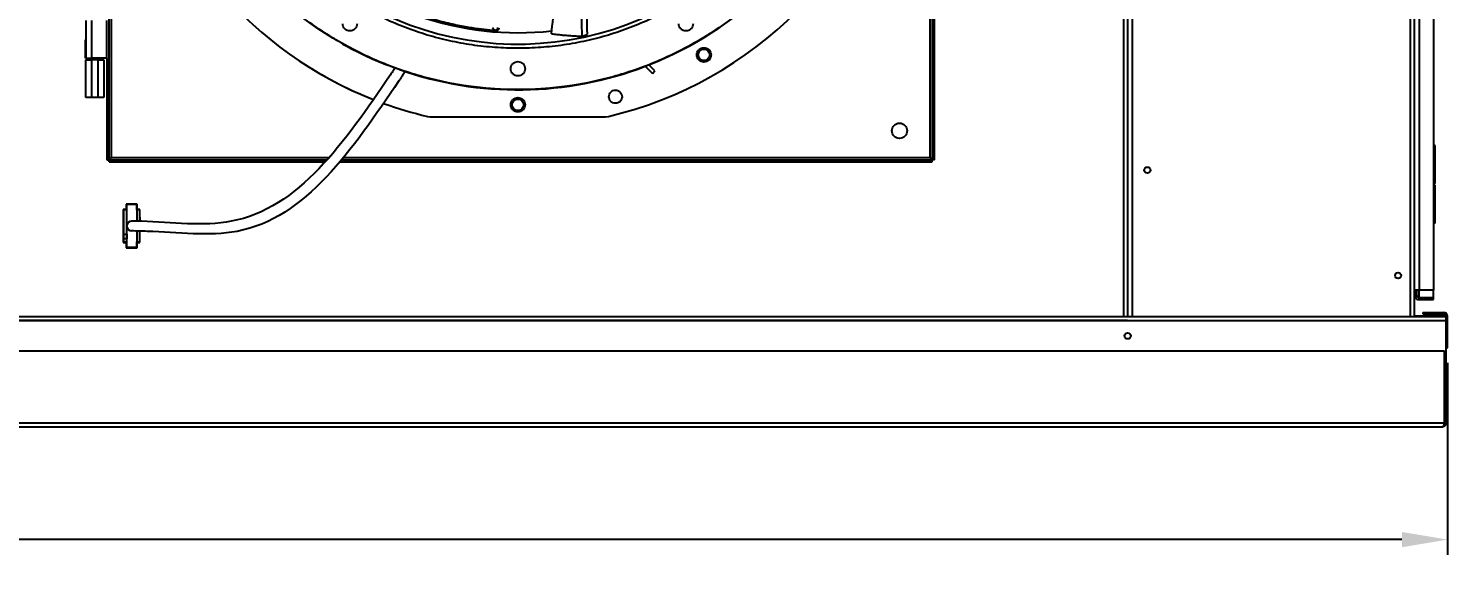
# Model space of a CAD drawing. Header units: inches. Extents: x 1229 to 1453, y -1023 to -720.
# Drawn here: x 1323.12 to 1369.67, y -953.05 to -934.96 of the extents above; entities that cross this region are included whole.
import ezdxf

# ---------------------------------------------------------------- set-up
doc = ezdxf.new("R2010")
doc.units = ezdxf.units.IN
doc.header["$MEASUREMENT"] = 0
doc.header["$PDSIZE"] = -1
doc.dimstyles.new('RAE Solutions', dxfattribs={"dimtxt": 2, "dimasz": 1.5, "dimexe": 0.5, "dimexo": 0.5, "dimgap": 0.5, "dimtad": 0, "dimtih": 1, "dimtoh": 1, "dimdec": 3, "dimrnd": 0.125, "dimzin": 1, "dimdsep": 46, "dimlunit": 5, "dimtxsty": 'Standard', "dimcen": 0.09, "dimadec": 0, "dimazin": 0, "dimtfac": 1, "dimtdec": 3, "dimtofl": 0, "dimtmove": 0, "dimatfit": 3, "dimfxl": 1, "dimtolj": 1, "dimtzin": 1, "dimarcsym": 0})

# ---------------------------------------------------------------- blocks, each defined once
blk = doc.blocks.new('*D263')
at = {"color": 0, "lineweight": -2, "transparency": 16777216}
for p, q in [((1369.669, -945.937), (1369.669, -952.235)), ((1228.678, -946.065), (1228.678, -952.235)), ((1230.178, -951.735), (1296.674, -951.735)), ((1368.169, -951.735), (1301.674, -951.735))]:
    blk.add_line(p, q, dxfattribs=at)
at = {"color": 0, "transparency": 16777216}
for points in [[(1230.178, -951.485), (1230.178, -951.985), (1228.678, -951.735)], [(1368.169, -951.485), (1368.169, -951.985), (1369.669, -951.735)]]:
    blk.add_solid(points, dxfattribs=at)
at = {"layer": 'Defpoints', "color": 0, "transparency": 16777216}
for p in [(1369.669, -945.437), (1228.678, -945.565), (1369.669, -951.735)]:
    blk.add_point(p, dxfattribs=at)
at = {"color": 0, "transparency": 16777216, "insert": (1299.174, -951.735), "char_height": 2, "attachment_point": 5}
blk.add_mtext('\\A1;141', dxfattribs=at)

msp = doc.modelspace()

# ---------------------------------------------------------------- linework, layer by layer
at = {"color": 18, "linetype": 'Continuous', "lineweight": 25, "true_color": 0x000000}
for p, q in [((1368.4369, -907.0196), (1368.4369, -944.4265)), ((1368.5699, -907.0196), (1368.5699, -944.4265)), ((1368.5859, -943.5456), (1368.5859, -907.2956)), ((1368.7319, -907.2956), (1368.7319, -943.5456)), ((1369.2109, -907.2956), (1369.2109, -943.5456)), ((1359.0409, -910.9825), (1359.0409, -944.4265)), ((1359.1739, -910.9825), (1359.1739, -944.4265)), ((1359.3199, -911.0276), (1359.3199, -944.4265)), ((1325.7536, -911.8687), (1325.7536, -939.2706)), ((1325.8366, -911.9447), (1325.8366, -939.1947)), ((1352.6906, -911.9447), (1352.6906, -939.1947)), ((1352.7736, -939.2706), (1352.7736, -911.8687)), ((1352.8366, -939.2706), (1352.8366, -911.8687)), ((1341.2783, -935.2184), (1341.2457, -933.5758)), ((1325.0031, -934.6997), (1325.0031, -935.3343)), ((1325.1906, -934.6997), (1325.1906, -935.9397)), ((1325.6906, -935.9397), (1325.6906, -934.6997)), ((1338.4131, -935.0232), (1338.4394, -935.0248)), ((1341.2783, -935.2184), (1341.4423, -935.1659)), ((1324.9931, -935.9397), (1324.9931, -935.3343)), ((1324.9931, -935.3343), (1325.0031, -935.3343)), ((1325.0031, -935.3343), (1325.0031, -935.9397)), ((1324.9931, -935.9397), (1325.0031, -935.9397)), ((1325.0026, -937.2297), (1325.0026, -935.9897)), ((1325.0026, -935.9897), (1325.1901, -935.9897)), ((1325.0031, -935.9397), (1325.1906, -935.9397)), ((1325.0496, -935.9397), (1325.0496, -935.9897)), ((1325.1901, -935.9897), (1325.1901, -937.2297)), ((1325.4091, -935.9897), (1325.1901, -935.9897)), ((1325.6906, -935.9397), (1325.1906, -935.9397)), ((1325.4091, -937.2297), (1325.4091, -935.9897)), ((1325.4091, -935.9897), (1325.5966, -935.9897)), ((1325.5496, -935.9897), (1325.5496, -935.9397)), ((1325.5966, -935.9897), (1325.5966, -937.2297)), ((1325.6906, -935.9397), (1325.6906, -939.2706)), ((1343.669, -936.3538), (1343.4716, -936.1564)), ((1343.3513, -936.2031), (1343.5871, -936.4389)), ((1343.5871, -936.4389), (1343.669, -936.3538)), ((1325.1901, -937.2297), (1325.0026, -937.2297)), ((1325.4091, -937.2297), (1325.1901, -937.2297)), ((1325.5966, -937.2297), (1325.4091, -937.2297)), ((1336.2059, -937.8487), (1336.2963, -937.8592)), ((1336.2963, -937.8592), (1342.0514, -937.8592)), ((1342.0514, -937.8592), (1342.1418, -937.8487)), ((1369.2579, -938.8051), (1369.2109, -938.8051)), ((1369.2579, -940.0451), (1369.2579, -938.8051)), ((1325.6906, -939.2706), (1325.7536, -939.2706)), ((1325.7607, -939.3407), (1325.7607, -939.2777)), ((1325.7607, -939.2777), (1332.9105, -939.2777)), ((1325.7607, -939.3407), (1332.8535, -939.3407)), ((1325.8366, -939.1947), (1332.9842, -939.1947)), ((1333.3331, -939.3407), (1352.7665, -939.3407)), ((1333.3862, -939.2777), (1352.7665, -939.2777)), ((1333.4552, -939.1947), (1352.6906, -939.1947)), ((1352.7665, -939.3407), (1352.7665, -939.2777)), ((1352.8366, -939.2706), (1352.7736, -939.2706)), ((1368.5699, -940.1076), (1368.5859, -940.1076)), ((1369.2579, -940.0451), (1369.2109, -940.0451)), ((1369.2574, -940.1076), (1369.2109, -940.1076)), ((1369.2421, -940.1076), (1369.2421, -940.0451)), ((1369.2574, -941.3476), (1369.2574, -940.1076)), ((1326.6821, -940.7262), (1326.3221, -940.7262)), ((1326.3221, -940.7262), (1326.3221, -940.9012)), ((1326.6721, -940.7262), (1326.3321, -940.7262)), ((1326.3321, -940.7262), (1326.3321, -940.9012)), ((1326.6721, -940.7362), (1326.3321, -940.7362)), ((1326.3321, -940.7362), (1326.3321, -940.9112)), ((1326.6721, -940.9012), (1326.6721, -940.7262)), ((1326.6721, -940.9112), (1326.6721, -940.7362)), ((1326.6821, -940.9012), (1326.6821, -940.7262)), ((1326.2271, -940.9012), (1326.2271, -941.9862)), ((1326.3221, -940.9012), (1326.2271, -940.9012)), ((1326.2371, -940.9012), (1326.2371, -941.7162)), ((1326.3321, -940.9012), (1326.2371, -940.9012)), ((1326.2371, -940.9112), (1326.2371, -941.9762)), ((1326.3321, -940.9112), (1326.2371, -940.9112)), ((1326.3321, -940.9112), (1326.3321, -941.9762)), ((1326.7671, -940.9012), (1326.6721, -940.9012)), ((1326.7671, -940.9112), (1326.6721, -940.9112)), ((1326.6721, -940.9112), (1326.6721, -941.2852)), ((1326.7771, -940.9012), (1326.6821, -940.9012)), ((1326.7671, -941.2885), (1326.7671, -940.9012)), ((1326.7671, -941.2885), (1326.7671, -940.9112)), ((1326.7671, -941.1501), (1326.7671, -941.2885)), ((1326.7771, -941.2889), (1326.7771, -940.9012)), ((1326.2371, -941.7162), (1326.3471, -941.7162)), ((1326.3471, -941.7162), (1326.3471, -941.8662)), ((1326.6721, -941.6099), (1326.6721, -941.9762)), ((1326.7671, -941.9662), (1326.7671, -941.6122)), ((1326.7671, -941.9762), (1326.7671, -941.6122)), ((1326.7771, -941.9862), (1326.7771, -941.6124)), ((1368.5699, -941.3476), (1368.5859, -941.3476)), ((1369.2574, -941.3476), (1369.2109, -941.3476)), ((1326.2271, -941.9862), (1326.3221, -941.9862)), ((1326.3471, -941.8662), (1326.2371, -941.8662)), ((1326.2371, -941.8662), (1326.2371, -941.9662)), ((1326.2371, -941.9662), (1326.3321, -941.9662)), ((1326.2371, -941.9762), (1326.3321, -941.9762)), ((1326.3221, -941.9862), (1326.3221, -942.1612)), ((1326.3221, -942.1612), (1326.6821, -942.1612)), ((1326.3321, -941.9662), (1326.3321, -942.1412)), ((1326.3321, -941.9762), (1326.3321, -942.1512)), ((1326.3321, -942.1412), (1326.6721, -942.1412)), ((1326.3321, -942.1512), (1326.6721, -942.1512)), ((1326.6721, -942.1412), (1326.6721, -941.9662)), ((1326.6721, -941.9662), (1326.7671, -941.9662)), ((1326.6721, -942.1512), (1326.6721, -941.9762)), ((1326.6721, -941.9762), (1326.7671, -941.9762)), ((1326.6821, -941.9862), (1326.7771, -941.9862)), ((1326.6821, -942.1612), (1326.6821, -941.9862)), ((1368.5859, -943.5456), (1368.6117, -943.5456)), ((1368.5859, -943.5456), (1368.5859, -943.7956)), ((1368.7319, -943.5456), (1368.6117, -943.5456)), ((1368.6489, -943.5456), (1368.6489, -943.7956)), ((1369.2109, -943.5456), (1368.7319, -943.5456)), ((1368.7319, -943.7956), (1368.7319, -943.5456)), ((1369.2109, -943.7956), (1369.2109, -943.5456)), ((1368.5859, -943.7956), (1368.6117, -943.7956)), ((1368.6117, -943.7956), (1368.6489, -943.7956)), ((1368.7319, -943.7956), (1368.7319, -943.8586)), ((1368.7319, -943.7956), (1369.2109, -943.7956)), ((1368.7319, -943.8586), (1369.2109, -943.8586)), ((1369.2109, -943.8586), (1369.2109, -943.7956)), ((1369.6194, -944.4265), (1228.7284, -944.4265)), ((1369.6194, -944.5595), (1228.7284, -944.5595)), ((1368.5699, -944.4025), (1368.6194, -944.4025)), ((1368.6194, -944.4025), (1368.6194, -944.4265)), ((1369.6188, -944.4025), (1368.6194, -944.4025)), ((1368.8569, -944.2788), (1368.8569, -944.3288)), ((1368.8569, -944.2788), (1369.5364, -944.2788)), ((1368.8569, -944.3288), (1369.5364, -944.3288)), ((1369.5364, -944.2788), (1369.5364, -944.3288)), ((1369.6194, -944.4118), (1369.6694, -944.4118)), ((1369.6194, -944.437), (1369.6194, -944.4118)), ((1369.6194, -944.5595), (1369.6194, -944.437)), ((1369.6194, -945.5515), (1369.6194, -944.5595)), ((1369.6694, -945.4373), (1369.6694, -944.4118)), ((1369.6194, -945.4373), (1369.6694, -945.4373)), ((1369.5623, -945.5515), (1228.7284, -945.5515)), ((1369.5623, -947.906), (1369.5623, -945.5515)), ((1369.5694, -947.906), (1369.5694, -945.5515)), ((1369.6194, -947.906), (1369.6194, -945.5515)), ((1228.7854, -947.906), (1369.5623, -947.906)), ((1228.8614, -948.039), (1369.4864, -948.039)), ((1369.6194, -947.906), (1369.5694, -947.906))]:
    msp.add_line(p, q, dxfattribs=at)
at = {"color": 18, "true_color": 0x000000}
msp.add_line((1239.1739, -944.539), (1359.1739, -944.539), dxfattribs=at)
at = {"color": 18, "linetype": 'Continuous', "lineweight": 25, "true_color": 0x000000}
for centre, radius in [((1339.1739, -925.2608), 11.7126), ((1345.2762, -935.8304), 0.1875), ((1339.1739, -937.4655), 0.1875), ((1351.6906, -938.3197), 0.25), ((1359.8199, -939.6111), 0.0995), ((1368.0462, -943.0696), 0.0995), ((1359.1739, -945.0515), 0.0995)]:
    msp.add_circle(centre, radius, dxfattribs=at)
for centre, radius, start, end in [((1339.1739, -925.2608), 12.9331, 193.26667, 248.51312), ((1339.1739, -925.2608), 12.9331, 283.26667, 346.73333), ((1339.1739, -925.2608), 10.2157, 224.36307, 313.03719), ((1339.1739, -925.2608), 11.7147, 291.53134, 314.20264), ((1339.1739, -925.2608), 9.8425, 250.57522, 276.47911), ((1339.1739, -925.2608), 11.7147, 240.6662, 248.46866), ((1339.1739, -925.2608), 12.9331, 237.30348, 248.51312), ((1339.1739, -925.2608), 11.7147, 250.65335, 290.90006), ((1339.1739, -925.2608), 12.9331, 250.083, 256.73333), ((1326.5021, -941.4437), 0.1631, 90, 270), ((1368.7319, -943.7126), 0.146, 214.64522, 270), ((1368.7319, -943.7126), 0.083, 180, 270), ((1369.5364, -944.4118), 0.133, 0, 90), ((1369.5364, -944.4118), 0.083, 0, 90)]:
    msp.add_arc(centre, radius, start, end, dxfattribs=at)
for points, knots in [([(1350.8834, -925.2608), (1350.8786, -925.5163), (1350.8689, -926.0272), (1350.7909, -926.7903), (1350.6667, -927.5468), (1350.4924, -928.2936), (1350.2699, -929.0274), (1349.9998, -929.745), (1349.6833, -930.4435), (1349.3218, -931.1197), (1348.9169, -931.7709), (1348.4703, -932.3942), (1347.9838, -932.9869), (1347.4597, -933.5466), (1346.9, -934.0708), (1346.3073, -934.5572), (1345.684, -935.0039), (1345.0328, -935.4088), (1344.3565, -935.7703), (1343.6581, -936.0867), (1342.9404, -936.3568), (1342.2067, -936.5794), (1341.4599, -936.7535), (1340.7033, -936.8784), (1339.9402, -936.9536), (1339.1739, -936.9787), (1338.4075, -936.9536), (1337.6444, -936.8784), (1336.8878, -936.7535), (1336.141, -936.5794), (1335.4073, -936.3568), (1334.6896, -936.0867), (1333.9912, -935.7702), (1333.3149, -935.4088), (1332.6637, -935.0039), (1332.0405, -934.5572), (1331.4477, -934.0708), (1330.8881, -933.5466), (1330.3639, -932.9869), (1329.8774, -932.3942), (1329.4308, -931.7709), (1329.0259, -931.1197), (1328.6644, -930.4435), (1328.3479, -929.745), (1328.0778, -929.0274), (1327.8553, -928.2936), (1327.681, -927.5468), (1327.5568, -926.7903), (1327.4788, -926.0272), (1327.4692, -925.5163), (1327.4643, -925.2608)], [0, 0, 0, 0, 0.0208333, 0.0416667, 0.0625, 0.0833333, 0.1041667, 0.125, 0.1458333, 0.1666667, 0.1875, 0.2083333, 0.2291667, 0.25, 0.2708333, 0.2916666, 0.3125, 0.3333333, 0.3541666, 0.375, 0.3958333, 0.4166666, 0.4375, 0.4583333, 0.4791667, 0.5, 0.5208333, 0.5416667, 0.5624999, 0.5833334, 0.6041667, 0.625, 0.6458333, 0.6666667, 0.6875, 0.7083334, 0.7291666, 0.75, 0.7708333, 0.7916666, 0.8125, 0.8333333, 0.8541667, 0.875, 0.8958333, 0.9166667, 0.9375, 0.9583333, 0.9791667, 1, 1, 1, 1]), ([(1346.0611, -932.9896), (1345.8701, -933.1527), (1345.488, -933.4791), (1344.8717, -933.9141), (1344.2278, -934.3062), (1343.5565, -934.6496), (1342.8621, -934.9435), (1342.1482, -935.1861), (1341.4185, -935.3761), (1340.6769, -935.5125), (1339.9274, -935.5947), (1339.1739, -935.6221), (1338.4203, -935.5947), (1337.6708, -935.5125), (1336.9292, -935.3761), (1336.1995, -935.1861), (1335.4856, -934.9435), (1334.7912, -934.6496), (1334.1199, -934.3062), (1333.476, -933.9141), (1332.8597, -933.4791), (1332.4776, -933.1527), (1332.2866, -932.9896)], [0, 0, 0, 0, 0.05000005, 0.10000004, 0.15000001, 0.19999991, 0.24999998, 0.30000002, 0.35, 0.4000001, 0.45000005, 0.50000015, 0.54999993, 0.59999988, 0.64999998, 0.69999996, 0.75000001, 0.80000007, 0.85000011, 0.90000008, 0.95000007, 1, 1, 1, 1]), ([(1340.2741, -935.1353), (1340.3117, -934.7985), (1340.3635, -934.3343), (1340.3829, -933.8679), (1340.3883, -933.7398)], [0, 0, 0, 0, 0.7254286, 1, 1, 1, 1]), ([(1341.4156, -933.5268), (1341.4161, -933.5562), (1341.4266, -934.1039), (1341.4347, -934.6495), (1341.4423, -935.1659)], [0, 0, 0, 0, 0.0537393, 1, 1, 1, 1]), ([(1336.061, -934.5462), (1336.1678, -934.5809), (1336.3704, -934.6466), (1336.6678, -934.7295), (1336.9409, -934.7974), (1337.196, -934.8534), (1337.432, -934.8989), (1337.6537, -934.9362), (1337.8597, -934.9663), (1338.0557, -934.9906), (1338.242, -935.0104), (1338.3637, -935.0204), (1338.4237, -935.0253)], [0, 0, 0, 0, 0.1482365, 0.2810993, 0.3993925, 0.5067531, 0.6082051, 0.6957606, 0.7799422, 0.8577262, 0.9298838, 1, 1, 1, 1]), ([(1333.8983, -934.8075), (1333.8947, -934.8385), (1333.8876, -934.9003), (1333.833, -934.9789), (1333.7549, -935.0315), (1333.662, -935.0499), (1333.5692, -935.0315), (1333.4911, -934.9789), (1333.4365, -934.9003), (1333.4294, -934.8385), (1333.4258, -934.8075)], [0, 0, 0, 0, 0.12499912, 0.25000073, 0.37500233, 0.50000177, 0.6250012, 0.75000281, 0.87500088, 1, 1, 1, 1]), ([(1338.4237, -935.0253), (1338.4127, -935.0208), (1338.3895, -935.0112), (1338.3585, -934.9649), (1338.3422, -934.9407)], [0, 0, 0, 0, 0.4758667, 1, 1, 1, 1]), ([(1338.5016, -934.9306), (1338.5023, -934.9361), (1338.5038, -934.9474), (1338.5015, -934.9652), (1338.4953, -934.983), (1338.485, -934.9991), (1338.4713, -935.0121), (1338.4557, -935.0208), (1338.4395, -935.0255), (1338.4288, -935.0254), (1338.4237, -935.0253)], [0, 0, 0, 0, 0.11321227, 0.23595946, 0.36598528, 0.4999921, 0.63402043, 0.76405697, 0.8867816, 1, 1, 1, 1]), ([(1338.4237, -935.0253), (1338.4339, -935.0261), (1338.4506, -935.0274), (1338.4649, -935.0284), (1338.4695, -935.0287), (1338.4688, -935.0287), (1338.4686, -935.0287)], [0, 0, 0, 0, 0.4487651, 0.7277401, 0.9354689, 1, 1, 1, 1]), ([(1338.4689, -935.0287), (1338.4745, -935.0288), (1338.486, -935.0289), (1338.5035, -935.0242), (1338.5204, -935.0153), (1338.5348, -935.0021), (1338.5456, -934.9866), (1338.5491, -934.975), (1338.5507, -934.9697)], [0, 0, 0, 0, 0.1513439, 0.3155173, 0.4894195, 0.6686126, 0.8477257, 1, 1, 1, 1]), ([(1338.55, -934.9503), (1338.552, -934.9575), (1338.5541, -934.9648), (1338.5509, -934.9696), (1338.5508, -934.9697)], [0, 0, 0, 0, 0.9736453, 1, 1, 1, 1]), ([(1340.2741, -935.1353), (1340.332, -935.1427), (1340.4438, -935.1569), (1340.6061, -935.174), (1340.7701, -935.189), (1340.9376, -935.2015), (1341.1102, -935.2118), (1341.223, -935.2162), (1341.2783, -935.2184)], [0, 0, 0, 0, 0.1737118, 0.3354176, 0.4850761, 0.6632667, 0.8349165, 1, 1, 1, 1]), ([(1344.9219, -934.8075), (1344.9183, -934.8385), (1344.9112, -934.9003), (1344.8566, -934.9789), (1344.7785, -935.0315), (1344.6857, -935.0499), (1344.5928, -935.0315), (1344.5147, -934.9789), (1344.4601, -934.9003), (1344.453, -934.8385), (1344.4494, -934.8075)], [0, 0, 0, 0, 0.1249991, 0.249999, 0.3750006, 0.5, 0.6249994, 0.750001, 0.8750009, 1, 1, 1, 1]), ([(1345.04, -935.8304), (1345.0435, -935.7996), (1345.0506, -935.738), (1345.1047, -935.6596), (1345.1822, -935.607), (1345.2745, -935.5881), (1345.3673, -935.6057), (1345.446, -935.6578), (1345.5016, -935.7367), (1345.5088, -935.7992), (1345.5124, -935.8304)], [0, 0, 0, 0, 0.1245787, 0.2488747, 0.3733756, 0.4977489, 0.6221025, 0.7475163, 0.873759, 1, 1, 1, 1]), ([(1338.9376, -936.2844), (1338.9412, -936.2535), (1338.9483, -936.1917), (1339.0029, -936.113), (1339.081, -936.0605), (1339.1739, -936.042), (1339.2667, -936.0605), (1339.3448, -936.113), (1339.3994, -936.1917), (1339.4065, -936.2535), (1339.4101, -936.2844)], [0, 0, 0, 0, 0.1249991, 0.2500007, 0.3749975, 0.4999969, 0.6250025, 0.7499993, 0.8750009, 1, 1, 1, 1]), ([(1345.5124, -935.8304), (1345.5089, -935.8614), (1345.5017, -935.9235), (1345.4467, -936.0023), (1345.3681, -936.0548), (1345.2747, -936.0728), (1345.1816, -936.0536), (1345.1039, -936.0004), (1345.0503, -935.9219), (1345.0434, -935.8608), (1345.04, -935.8304)], [0, 0, 0, 0, 0.1254908, 0.2509653, 0.3764325, 0.5019057, 0.6273876, 0.7528822, 0.8772354, 1, 1, 1, 1]), ([(1335.4775, -936.3771), (1335.4492, -936.4188), (1335.4209, -936.4605), (1335.3926, -936.5023), (1335.3926, -936.5023), (1335.3926, -936.5023), (1335.3926, -936.5023), (1335.368, -936.5386), (1335.3434, -936.5749), (1335.3188, -936.6112), (1335.3021, -936.6358), (1335.2854, -936.6605), (1335.2688, -936.6851), (1333.74, -938.9414), (1331.59, -942.1148), (1327.8341, -941.6386), (1326.6696, -941.6091), (1326.4976, -941.6068)], [-0.3298403, -0.3298403, -0.3298403, -0.3298403, -0.195731, -0.195731, -0.195731, -0.195731, -0.195731, -0.195731, -0.079089, -0.079089, -0.079089, 0, 0, 0, 7.2472697, 10.1929424, 10.7060179, 10.7060179, 10.7060179, 10.7060179]), ([(1335.1443, -936.2584), (1335.1172, -936.2985), (1335.09, -936.3386), (1335.0628, -936.3787), (1335.0385, -936.4146), (1335.0142, -936.4505), (1334.9898, -936.4864), (1334.9889, -936.4878), (1334.9879, -936.4892), (1334.987, -936.4906), (1333.4885, -938.7011), (1331.3491, -941.7786), (1327.7117, -941.3174), (1326.6097, -941.283), (1326.5021, -941.2805)], [-0.1037755, -0.1037755, -0.1037755, -0.1037755, 0.0250348, 0.0250348, 0.0250348, 0.1403463, 0.1403463, 0.1403463, 0.1448443, 0.1448443, 0.1448443, 7.2472697, 10.1929424, 10.5128293, 10.5128293, 10.5128293, 10.5128293]), ([(1339.4101, -936.2844), (1339.4065, -936.3153), (1339.3994, -936.3772), (1339.3448, -936.4558), (1339.2667, -936.5083), (1339.1739, -936.5268), (1339.081, -936.5083), (1339.0029, -936.4558), (1338.9483, -936.3772), (1338.9412, -936.3153), (1338.9376, -936.2844)], [0, 0, 0, 0, 0.1249993, 0.250001, 0.374997, 0.5000031, 0.625003, 0.749999, 0.8750007, 1, 1, 1, 1]), ([(1342.1569, -937.2018), (1342.1602, -937.1733), (1342.1667, -937.1166), (1342.2167, -937.0447), (1342.288, -936.9967), (1342.3726, -936.9797), (1342.4575, -936.9961), (1342.5293, -937.0438), (1342.58, -937.116), (1342.5866, -937.1732), (1342.59, -937.2018)], [0, 0, 0, 0, 0.1255135, 0.2499867, 0.3743935, 0.4988922, 0.6232597, 0.7479394, 0.8738314, 1, 1, 1, 1]), ([(1338.9376, -937.4655), (1338.9413, -937.4343), (1338.9485, -937.3721), (1339.0035, -937.2936), (1339.0815, -937.2415), (1339.1739, -937.2232), (1339.2662, -937.2415), (1339.3442, -937.2936), (1339.3992, -937.3721), (1339.4065, -937.4343), (1339.4101, -937.4655)], [0, 0, 0, 0, 0.1262511, 0.2513295, 0.3756274, 0.4999969, 0.6243726, 0.7486705, 0.8737489, 1, 1, 1, 1]), ([(1339.4101, -937.4655), (1339.4066, -937.4963), (1339.3995, -937.5581), (1339.345, -937.6367), (1339.2668, -937.6894), (1339.1739, -937.7079), (1339.0809, -937.6894), (1339.0027, -937.6367), (1338.9482, -937.5581), (1338.9412, -937.4963), (1338.9376, -937.4655)], [0, 0, 0, 0, 0.1245351, 0.2497058, 0.3748572, 0.5000031, 0.6251428, 0.7502942, 0.8754649, 1, 1, 1, 1]), ([(1342.59, -937.2018), (1342.5867, -937.2302), (1342.5802, -937.287), (1342.5299, -937.3591), (1342.4581, -937.4072), (1342.3728, -937.424), (1342.2875, -937.4067), (1342.216, -937.3582), (1342.1665, -937.2861), (1342.1601, -937.2298), (1342.1569, -937.2018)], [0, 0, 0, 0, 0.1252412, 0.2504823, 0.3757092, 0.5009322, 0.6261603, 0.7514072, 0.8764868, 1, 1, 1, 1]), ([(1325.8366, -939.1947), (1325.8244, -939.2063), (1325.8045, -939.2253), (1325.7834, -939.2468), (1325.7705, -939.2573), (1325.7618, -939.2633), (1325.755, -939.2679), (1325.7541, -939.2697), (1325.7536, -939.2706)], [0, 0, 0, 0, 0.3258872, 0.532605, 0.6334719, 0.7438525, 0.8655852, 1, 1, 1, 1]), ([(1325.7607, -939.2777), (1325.7613, -939.277), (1325.7625, -939.2756), (1325.77, -939.265), (1325.7844, -939.248), (1325.8079, -939.2243), (1325.8268, -939.2048), (1325.8366, -939.1947)], [0, 0, 0, 0, 0.1567996, 0.3135501, 0.4731286, 0.7271257, 1, 1, 1, 1]), ([(1352.7736, -939.2706), (1352.7731, -939.2697), (1352.7722, -939.268), (1352.7654, -939.2633), (1352.7568, -939.2574), (1352.7438, -939.2468), (1352.7227, -939.2253), (1352.7028, -939.2063), (1352.6906, -939.1947)], [0, 0, 0, 0, 0.1341537, 0.2556433, 0.3658237, 0.4665063, 0.674499, 1, 1, 1, 1]), ([(1352.6906, -939.1947), (1352.7028, -939.2074), (1352.7222, -939.2278), (1352.7462, -939.2514), (1352.7579, -939.2674), (1352.7638, -939.2763), (1352.7657, -939.2773), (1352.7665, -939.2777)], [0, 0, 0, 0, 0.3419603, 0.5458778, 0.7126603, 0.879217, 1, 1, 1, 1]), ([(1369.4864, -948.039), (1369.4977, -948.0368), (1369.5172, -948.0329), (1369.5387, -948.0093), (1369.5502, -947.9859), (1369.5567, -947.9627), (1369.5611, -947.9356), (1369.5619, -947.9161), (1369.5623, -947.906)], [0, 0, 0, 0, 0.2914182, 0.4990277, 0.617298, 0.7394342, 0.8666504, 1, 1, 1, 1]), ([(1369.6194, -947.906), (1369.618, -947.9201), (1369.6154, -947.9483), (1369.5953, -947.9857), (1369.5646, -948.0165), (1369.5269, -948.0357), (1369.4988, -948.038), (1369.4864, -948.039)], [0, 0, 0, 0, 0.1872374, 0.3741867, 0.5614634, 0.806054, 1, 1, 1, 1]), ([(1369.5694, -947.906), (1369.5687, -947.9149), (1369.5678, -947.9288), (1369.5614, -947.9402), (1369.5591, -947.9444)], [0, 0, 0, 0, 0.6336227, 1, 1, 1, 1])]:
    msp.add_open_spline(points, degree=3, knots=knots, dxfattribs=at)

# ---------------------------------------------------------------- dimensions: what is measured, and where the dimension line sits
at = {"color": 18, "true_color": 0x000000}
dim = msp.add_linear_dim(base=(1369.6694, -951.7351), p1=(1228.6784, -945.5645), p2=(1369.6694, -945.4373), dimstyle='RAE Solutions', dxfattribs=at)
dim.commit()
dim.dimension.update_dxf_attribs({"geometry": '*D263', "text_midpoint": (1299.1739, -951.7351)})

doc.saveas('drawing.dxf')
